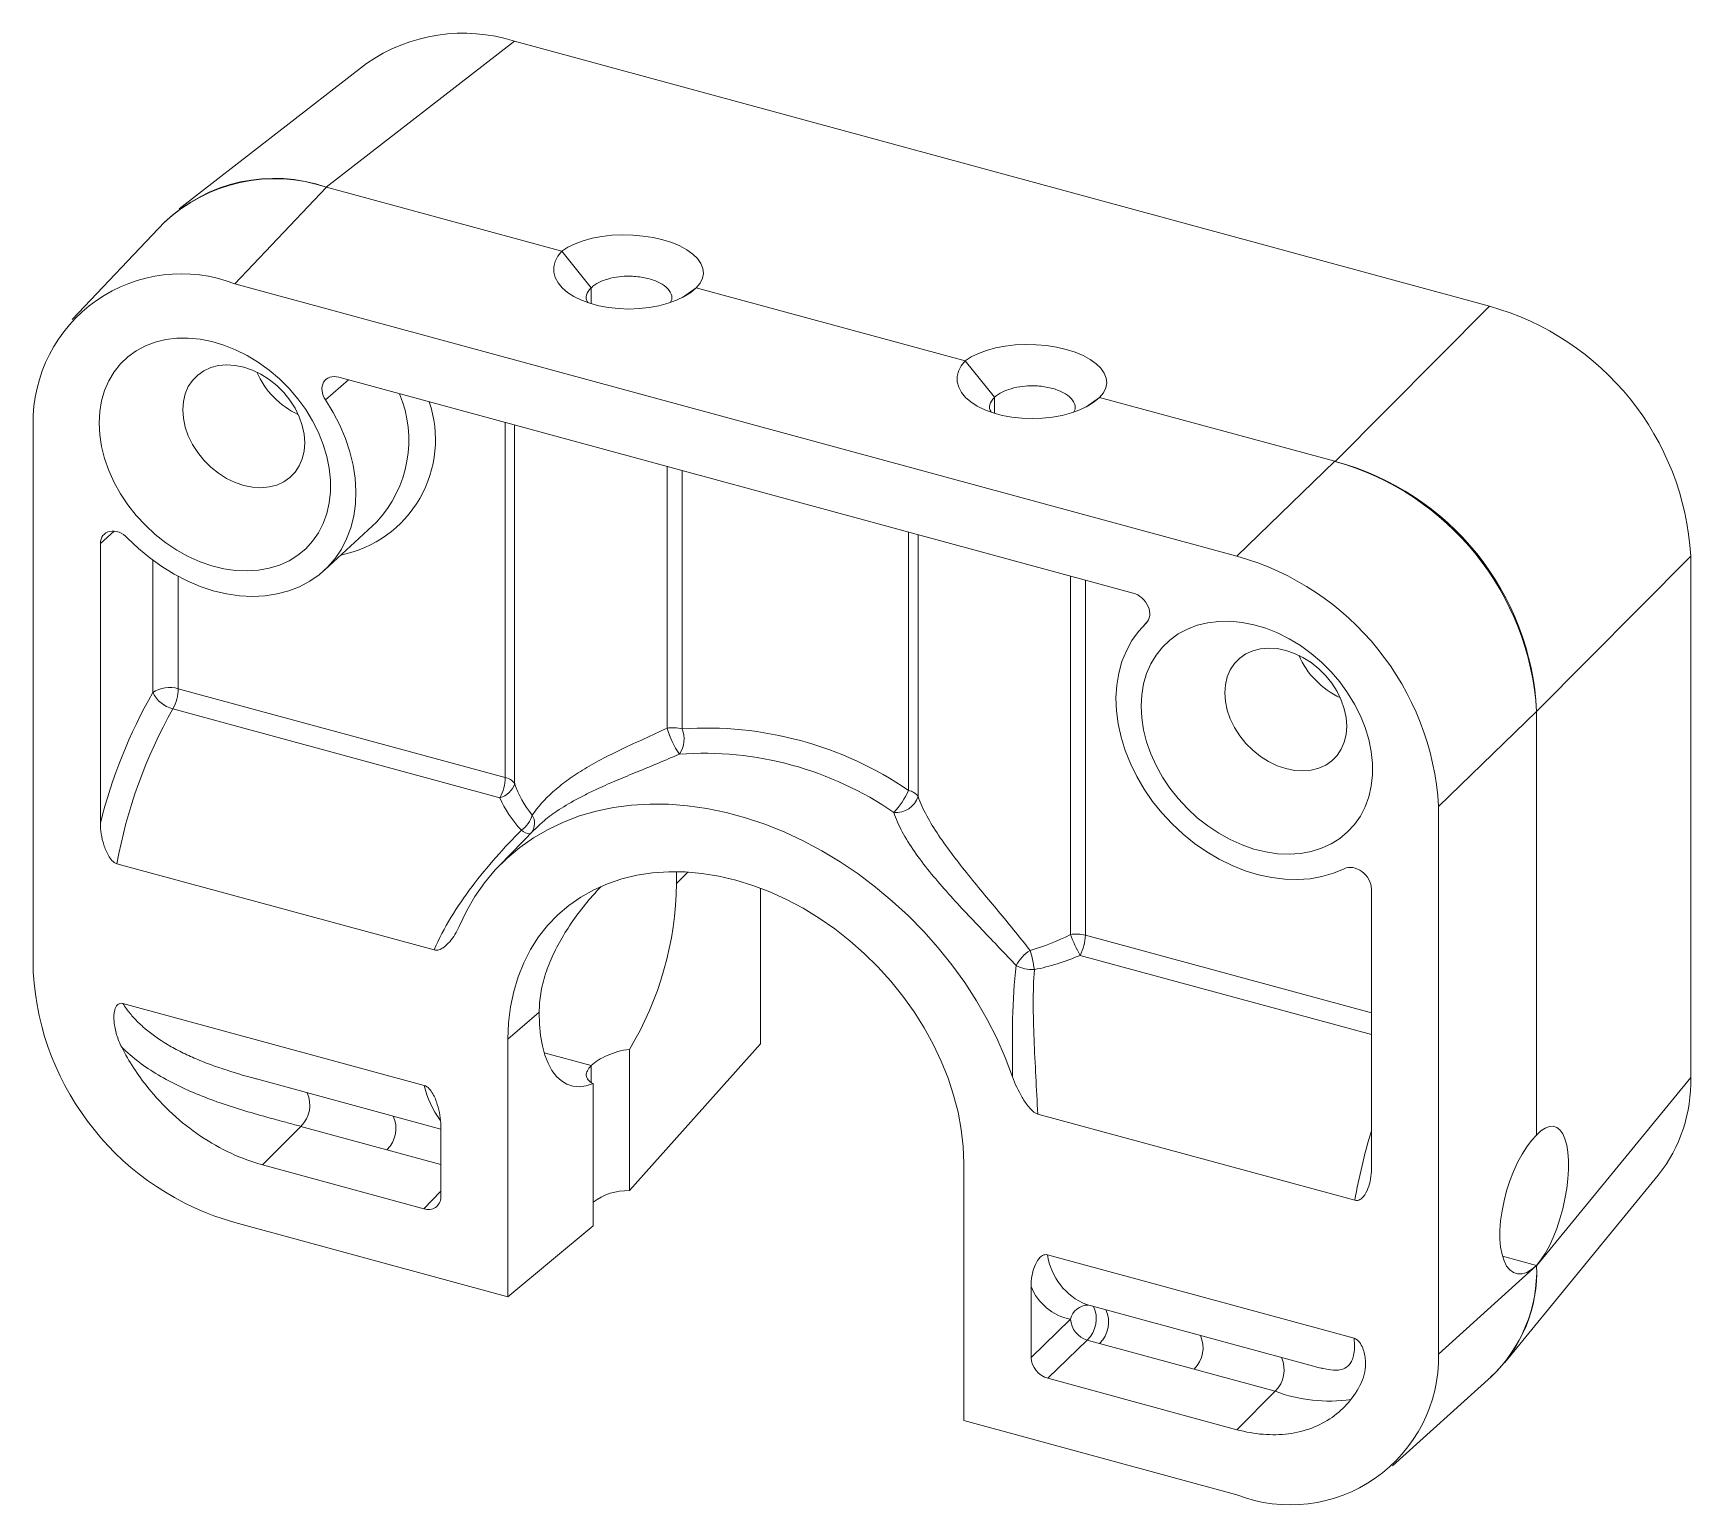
# Paper-space layout '_Trimetric' of a CAD drawing. Header units: millimetres. Extents: x -21 to 22.6, y -13.1 to 25.7.
import ezdxf

# ---------------------------------------------------------------- set-up
doc = ezdxf.new("R2010")
doc.units = ezdxf.units.MM

psp = doc.layouts.new('_Trimetric')

# ---------------------------------------------------------------- linework, layer by layer
at = {"color": 7, "linetype": 'Continuous', "lineweight": 15}
for p, q in [((-8.323, 25.449), (-13.274, 21.608)), ((17.33, 18.477), (-8.323, 25.449)), ((-12.213, 24.859), (-17.142, 21.036)), ((-13.267, 21.606), (-15.681, 19.067)), ((-13.274, 21.608), (-13.267, 21.606)), ((-7.075, 19.923), (-13.267, 21.606)), ((-17.529, 20.685), (-19.962, 18.126)), ((-6.301, 18.963), (-7.075, 19.923)), ((10.688, 11.9), (-15.681, 19.067)), ((-6.301, 18.54), (-6.301, 18.963)), ((-3.538, 18.962), (-3.901, 18.708)), ((3.538, 17.039), (-3.538, 18.962)), ((13.274, 14.393), (17.33, 18.477)), ((4.312, 16.079), (3.538, 17.039)), ((7.953, 10.929), (-12.946, 16.609)), ((4.312, 15.656), (4.312, 16.079)), ((7.075, 16.078), (6.712, 15.824)), ((13.267, 14.395), (7.075, 16.078)), ((-20.987, 15.367), (-20.987, 0.953)), ((10.688, 11.9), (13.267, 14.395)), ((13.267, 14.395), (13.274, 14.393)), ((-13.323, 11.529), (-11.955, 12.795)), ((-19.218, 12.235), (-19.218, 4.872)), ((22.629, 11.901), (18.573, 7.817)), ((22.629, -1.818), (22.629, 11.901)), ((8.309, 10.153), (8.237, 10.079)), ((-17.168, 8.413), (-8.566, 6.075)), ((-8.706, 5.545), (-17.309, 7.883)), ((18.573, 7.811), (15.993, 5.316)), ((18.573, 7.817), (18.573, 7.811)), ((18.573, -3.333), (18.573, 7.811)), ((15.993, -9.097), (15.993, 5.316)), ((-7.795, 4.709), (-8.725, 3.751)), ((-10.44, 1.539), (-18.783, 3.806)), ((-4.059, 3.284), (-4.057, 3.583)), ((-1.845, -0.93), (-1.845, 3.163)), ((14.225, -4.217), (14.225, 3.146)), ((-18.626, 0.13), (-10.697, -2.025)), ((-8.494, -0.807), (-7.675, -0.101)), ((-8.494, -0.807), (-8.494, -7.584)), ((-7.541, -1.165), (-6.301, -1.502)), ((-5.3, -4.793), (-1.845, -0.93)), ((-5.3, -1.079), (-5.3, -4.793)), ((-6.301, -1.935), (-6.301, -1.502)), ((-15.107, -1.856), (-10.262, -3.172)), ((-6.254, -1.977), (-6.254, -5.717)), ((18.573, -6.769), (22.629, -1.818)), ((13.789, -5.046), (5.447, -2.779)), ((-13.943, -3.102), (-14.949, -4.116)), ((-10.262, -4.103), (-13.943, -3.102)), ((-10.262, -4.961), (-10.262, -3.091)), ((-14.949, -4.116), (-10.704, -5.269)), ((3.5, -10.844), (3.5, -4.067)), ((17.735, -9.315), (21.774, -4.385)), ((-15.681, -5.631), (-8.494, -7.584)), ((-8.494, -7.584), (-6.254, -5.717)), ((5.704, -6.483), (13.769, -8.675)), ((18.573, -6.762), (17.673, -6.517)), ((15.993, -9.097), (18.573, -6.763)), ((18.573, -6.763), (18.573, -6.762)), ((18.573, -6.763), (18.573, -6.769)), ((5.269, -7.312), (5.269, -9.182)), ((6.726, -7.789), (12.703, -9.414)), ((5.269, -9.182), (6.307, -8.177)), ((6.75, -8.726), (5.711, -9.731)), ((11.693, -10.07), (6.75, -8.726)), ((5.711, -9.731), (10.688, -11.083)), ((14.783, -12.038), (17.383, -9.685)), ((11.693, -10.07), (10.688, -11.083)), ((3.5, -10.844), (10.688, -12.798))]:
    psp.add_line(p, q, dxfattribs=at)
at = {"color": 8, "linetype": 'Continuous', "lineweight": 15}
for p, q in [((-12.689, 16.539), (-13.293, 16.01)), ((-8.566, 6.075), (-8.566, 15.419)), ((-8.318, 15.351), (-8.318, 5.917)), ((-4.308, 7.373), (-4.308, 14.261)), ((-3.914, 14.154), (-3.914, 7.357)), ((-18.852, 12.555), (-19.218, 12.235)), ((2.047, 5.736), (2.047, 12.534)), ((2.295, 12.467), (2.295, 5.578)), ((-17.84, 8.31), (-17.84, 11.793)), ((-17.168, 11.365), (-17.168, 8.413)), ((6.305, 1.943), (6.305, 11.377)), ((6.699, 11.27), (6.699, 1.927)), ((-3.76, 3.588), (-4.059, 3.284)), ((6.699, 1.927), (14.225, -0.119)), ((14.225, -0.687), (6.559, 1.397)), ((-10.704, -5.269), (-10.262, -4.804))]:
    psp.add_line(p, q, dxfattribs=at)
at = {"color": 7, "linetype": 'Continuous', "lineweight": 15, "flags": 128}
for points in [[(-3.538, 18.962), (-3.439, 19.083), (-3.377, 19.21), (-3.353, 19.34), (-3.366, 19.472), (-3.418, 19.602), (-3.506, 19.728), (-3.63, 19.848), (-3.786, 19.96), (-3.972, 20.061), (-4.185, 20.149), (-4.42, 20.223), (-4.672, 20.281), (-4.938, 20.323), (-5.211, 20.347), (-5.488, 20.353), (-5.762, 20.341), (-6.028, 20.311), (-6.281, 20.264), (-6.517, 20.2), (-6.73, 20.121), (-6.918, 20.028), (-7.075, 19.923)], [(-3.538, 18.962), (-3.684, 18.841), (-3.859, 18.731), (-4.06, 18.635), (-4.283, 18.553), (-4.525, 18.488), (-4.781, 18.441), (-5.046, 18.412), (-5.316, 18.402), (-5.585, 18.412), (-5.849, 18.44), (-6.102, 18.488), (-6.341, 18.553), (-6.561, 18.634), (-6.757, 18.73), (-6.927, 18.84), (-7.067, 18.961), (-7.175, 19.091), (-7.248, 19.228), (-7.285, 19.369), (-7.287, 19.512), (-7.251, 19.653), (-7.181, 19.791), (-7.075, 19.923)], [(-19.251, 15.402), (-19.235, 15.702), (-19.186, 15.989), (-19.106, 16.261), (-18.996, 16.515), (-18.856, 16.749), (-18.687, 16.96), (-18.493, 17.145), (-18.274, 17.303), (-18.033, 17.432), (-17.773, 17.531), (-17.496, 17.599), (-17.206, 17.634), (-16.905, 17.638), (-16.596, 17.608), (-16.284, 17.547), (-15.97, 17.454), (-15.659, 17.33), (-15.354, 17.177), (-15.058, 16.997), (-14.774, 16.791), (-14.505, 16.562), (-14.254, 16.311), (-14.024, 16.042), (-13.817, 15.758), (-13.636, 15.461), (-13.481, 15.154), (-13.356, 14.841), (-13.26, 14.526), (-13.196, 14.211), (-13.164, 13.9), (-13.164, 13.596), (-13.196, 13.303), (-13.26, 13.023), (-13.356, 12.759), (-13.481, 12.515), (-13.636, 12.292), (-13.817, 12.094), (-14.024, 11.922), (-14.254, 11.778), (-14.505, 11.664), (-14.774, 11.581), (-15.058, 11.529), (-15.354, 11.51), (-15.659, 11.523), (-15.97, 11.568), (-16.284, 11.646), (-16.596, 11.754), (-16.905, 11.892), (-17.206, 12.059), (-17.496, 12.252), (-17.773, 12.47), (-18.033, 12.711), (-18.274, 12.971), (-18.493, 13.248), (-18.687, 13.539), (-18.856, 13.841), (-18.996, 14.151), (-19.106, 14.466), (-19.186, 14.781), (-19.235, 15.095), (-19.251, 15.402)], [(7.075, 16.078), (7.174, 16.198), (7.236, 16.325), (7.26, 16.456), (7.247, 16.587), (7.195, 16.717), (7.107, 16.844), (6.983, 16.964), (6.827, 17.075), (6.641, 17.176), (6.428, 17.265), (6.193, 17.339), (5.941, 17.397), (5.675, 17.439), (5.402, 17.463), (5.125, 17.469), (4.852, 17.457), (4.585, 17.427), (4.332, 17.379), (4.096, 17.315), (3.883, 17.236), (3.695, 17.144), (3.538, 17.039)], [(7.075, 16.078), (6.93, 15.957), (6.754, 15.847), (6.553, 15.75), (6.33, 15.669), (6.088, 15.604), (5.832, 15.556), (5.567, 15.528), (5.297, 15.518), (5.028, 15.527), (4.764, 15.556), (4.511, 15.603), (4.272, 15.668), (4.052, 15.75), (3.856, 15.846), (3.686, 15.956), (3.546, 16.077), (3.438, 16.207), (3.365, 16.344), (3.328, 16.485), (3.326, 16.627), (3.362, 16.769), (3.432, 16.907), (3.538, 17.039)], [(-13.84, 14.88), (-13.856, 15.106), (-13.905, 15.336), (-13.985, 15.566), (-14.095, 15.791), (-14.232, 16.006), (-14.394, 16.207), (-14.577, 16.389), (-14.779, 16.55), (-14.993, 16.686), (-15.217, 16.794), (-15.445, 16.872), (-15.674, 16.919), (-15.898, 16.932), (-16.112, 16.913), (-16.313, 16.861), (-16.496, 16.778), (-16.658, 16.665), (-16.796, 16.525), (-16.905, 16.36), (-16.985, 16.173), (-17.034, 15.97), (-17.051, 15.753), (-17.034, 15.527), (-16.985, 15.297), (-16.905, 15.067), (-16.796, 14.842), (-16.658, 14.627), (-16.496, 14.427), (-16.313, 14.244), (-16.112, 14.083), (-15.898, 13.947), (-15.674, 13.839), (-15.445, 13.761), (-15.217, 13.715), (-14.993, 13.701), (-14.779, 13.72), (-14.577, 13.772), (-14.394, 13.855), (-14.232, 13.968), (-14.095, 14.108), (-13.985, 14.273), (-13.905, 14.46), (-13.856, 14.663), (-13.84, 14.88)], [(-13.293, 16.01), (-13.091, 15.681), (-12.916, 15.342), (-12.77, 14.997), (-12.654, 14.647), (-12.57, 14.298), (-12.517, 13.95), (-12.497, 13.608), (-12.509, 13.275), (-12.554, 12.953), (-12.631, 12.646), (-12.739, 12.355), (-12.878, 12.084), (-13.045, 11.834), (-13.241, 11.609), (-13.463, 11.41), (-13.709, 11.238), (-13.976, 11.096), (-14.264, 10.985), (-14.568, 10.905), (-14.887, 10.857), (-15.217, 10.842), (-15.556, 10.859), (-15.901, 10.91), (-16.248, 10.992), (-16.595, 11.106), (-16.939, 11.251), (-17.276, 11.424), (-17.604, 11.626), (-17.919, 11.853), (-18.219, 12.104), (-18.502, 12.377)], [(13.509, 3.677), (13.226, 3.558), (12.925, 3.47), (12.61, 3.414), (12.282, 3.391), (11.945, 3.401), (11.602, 3.443), (11.255, 3.518), (10.907, 3.624), (10.562, 3.761), (10.223, 3.928), (9.893, 4.122), (9.574, 4.343), (9.27, 4.589), (8.983, 4.856), (8.715, 5.144), (8.469, 5.449), (8.247, 5.769), (8.052, 6.1), (7.884, 6.441), (7.745, 6.788), (7.637, 7.137), (7.56, 7.487), (7.515, 7.833), (7.503, 8.173), (7.524, 8.504), (7.576, 8.822), (7.661, 9.126), (7.777, 9.412), (7.923, 9.678), (8.098, 9.922), (8.3, 10.141)], [(8.166, 7.951), (8.182, 8.25), (8.231, 8.537), (8.311, 8.81), (8.421, 9.064), (8.561, 9.298), (8.73, 9.508), (8.924, 9.694), (9.143, 9.852), (9.384, 9.981), (9.644, 10.08), (9.921, 10.148), (10.211, 10.183), (10.512, 10.186), (10.821, 10.157), (11.133, 10.095), (11.447, 10.002), (11.758, 9.879), (12.063, 9.726), (12.359, 9.546), (12.643, 9.34), (12.912, 9.11), (13.163, 8.86), (13.393, 8.591), (13.6, 8.306), (13.781, 8.009), (13.936, 7.703), (14.061, 7.39), (14.157, 7.075), (14.221, 6.76), (14.253, 6.449), (14.253, 6.145), (14.221, 5.851), (14.157, 5.571), (14.061, 5.308), (13.936, 5.063), (13.781, 4.841), (13.6, 4.643), (13.393, 4.471), (13.163, 4.327), (12.912, 4.213), (12.643, 4.129), (12.359, 4.078), (12.063, 4.058), (11.758, 4.071), (11.447, 4.117), (11.133, 4.194), (10.821, 4.303), (10.512, 4.441), (10.211, 4.608), (9.921, 4.801), (9.644, 5.019), (9.384, 5.259), (9.143, 5.52), (8.924, 5.797), (8.73, 6.088), (8.561, 6.39), (8.421, 6.7), (8.311, 7.014), (8.231, 7.33), (8.182, 7.643), (8.166, 7.951)], [(13.577, 7.429), (13.56, 7.655), (13.512, 7.885), (13.432, 8.115), (13.322, 8.339), (13.185, 8.554), (13.023, 8.755), (12.839, 8.938), (12.638, 9.099), (12.424, 9.235), (12.2, 9.343), (11.972, 9.421), (11.743, 9.467), (11.519, 9.481), (11.305, 9.462), (11.104, 9.41), (10.92, 9.327), (10.759, 9.214), (10.621, 9.073), (10.512, 8.908), (10.431, 8.722), (10.383, 8.518), (10.366, 8.301), (10.383, 8.076), (10.431, 7.845), (10.512, 7.616), (10.621, 7.391), (10.759, 7.176), (10.92, 6.975), (11.104, 6.792), (11.305, 6.631), (11.519, 6.495), (11.743, 6.387), (11.972, 6.309), (12.2, 6.263), (12.424, 6.25), (12.638, 6.269), (12.839, 6.321), (13.023, 6.404), (13.185, 6.517), (13.322, 6.657), (13.432, 6.822), (13.512, 7.008), (13.56, 7.212), (13.577, 7.429)], [(-9.778, 2.157), (-9.585, 2.563), (-9.362, 2.947), (-9.109, 3.307), (-8.827, 3.643), (-8.518, 3.952), (-8.183, 4.234), (-7.823, 4.488), (-7.44, 4.711), (-7.036, 4.903), (-6.613, 5.064), (-6.172, 5.192), (-5.714, 5.287), (-5.243, 5.349), (-4.76, 5.378), (-4.267, 5.372), (-3.767, 5.333), (-3.261, 5.26), (-2.752, 5.155), (-2.242, 5.016), (-1.732, 4.845), (-1.227, 4.643), (-0.726, 4.41), (-0.233, 4.147), (0.25, 3.856), (0.721, 3.538), (1.178, 3.195), (1.619, 2.826), (2.043, 2.436), (2.447, 2.024), (2.829, 1.592), (3.189, 1.144), (3.524, 0.68), (3.833, 0.202), (4.115, -0.287), (4.368, -0.785), (4.592, -1.29), (4.785, -1.801)], [(3.5, -4.067), (3.483, -3.628), (3.433, -3.182), (3.35, -2.733), (3.233, -2.281), (3.085, -1.831), (2.906, -1.384), (2.696, -0.942), (2.458, -0.51), (2.192, -0.088), (1.899, 0.321), (1.582, 0.715), (1.242, 1.091), (0.881, 1.447), (0.502, 1.781), (0.105, 2.092), (-0.306, 2.378), (-0.729, 2.636), (-1.162, 2.867), (-1.603, 3.067), (-2.049, 3.237), (-2.497, 3.375), (-2.945, 3.48), (-3.391, 3.553), (-3.831, 3.592), (-4.264, 3.597), (-4.688, 3.569), (-5.099, 3.507), (-5.495, 3.411), (-5.875, 3.283), (-6.236, 3.123), (-6.576, 2.932), (-6.893, 2.711), (-7.185, 2.461), (-7.452, 2.184), (-7.69, 1.88), (-7.9, 1.553), (-8.079, 1.203), (-8.227, 0.833), (-8.343, 0.445), (-8.427, 0.041), (-8.477, -0.377), (-8.494, -0.807)], [(-6.254, -1.977), (-6.438, -2.035), (-6.615, -2.058), (-6.783, -2.044), (-6.941, -1.993), (-7.086, -1.907), (-7.219, -1.786), (-7.336, -1.631), (-7.437, -1.443), (-7.522, -1.226), (-7.588, -0.98), (-7.636, -0.709), (-7.666, -0.415), (-7.675, -0.101)], [(18.573, -6.762), (18.441, -6.87), (18.312, -6.943), (18.188, -6.982), (18.071, -6.984), (17.963, -6.95), (17.866, -6.88), (17.783, -6.777), (17.715, -6.641), (17.662, -6.475), (17.626, -6.283), (17.608, -6.068), (17.608, -5.833), (17.626, -5.584), (17.662, -5.325), (17.715, -5.061), (17.783, -4.797), (17.866, -4.537), (17.963, -4.287), (18.071, -4.051), (18.188, -3.834), (18.312, -3.64), (18.441, -3.472), (18.573, -3.333)], [(18.573, -6.762), (18.687, -6.618), (18.799, -6.445), (18.907, -6.247), (19.009, -6.026), (19.102, -5.786), (19.186, -5.534), (19.258, -5.272), (19.317, -5.006), (19.363, -4.741), (19.394, -4.482), (19.409, -4.233), (19.409, -3.999), (19.394, -3.785), (19.363, -3.594), (19.317, -3.431), (19.258, -3.297), (19.186, -3.196), (19.102, -3.13), (19.009, -3.099), (18.907, -3.104), (18.799, -3.146), (18.687, -3.223), (18.573, -3.333)]]:
    psp.add_lwpolyline(points, dxfattribs=at)
at = {"color": 7, "linetype": 'Continuous', "lineweight": 15}
for centre, radius, start, end in [((-9.674, 21.236), 4.424, 72.2103, 125.0249), ((-14.627, 17.583), 4.247, 71.3279, 133.4594), ((-14.646, 17.663), 4.177, 70.8148, 133.6536), ((-17.088, 15.43), 3.9, 68.8588, 180.9257), ((15.369, 11.473), 7.273, 3.3694, 74.356), ((-13.053, 17.651), 2.243, 203.847, 244.7631), ((11.3, 7.38), 7.285, 3.3891, 74.3363), ((11.415, 7.472), 7.166, 2.7553, 74.9701), ((8.721, 4.885), 7.285, 3.3891, 74.3363), ((14.364, 10.2), 2.243, 203.847, 244.7631), ((-5.963, 1.553), 13.664, 150.3639, 165.9422), ((-17.398, 7.671), 0.777, 72.8544, 124.6913), ((-17.112, 8.673), 0.814, 206.5359, 255.9874), ((-18.318, 8.434), 1.149, 331.3861, 358.9696), ((-6.069, 1.514), 12.919, 150.4591, 169.7783), ((-4.148, 6.456), 0.931, 75.4258, 99.8627), ((-1.771, 8.158), 2.655, 197.1937, 213.5627), ((-4.556, 7.087), 0.697, 325.2779, 22.8097), ((-3.279, -2.084), 9.462, 55.7424, 93.8485), ((-3.344, -2.104), 8.817, 55.4332, 94.1578), ((-9.715, 6.096), 1.149, 331.3861, 358.9696), ((-8.83, 6.064), 0.533, 283.4822, 344.0071), ((-8.638, 5.688), 0.394, 35.5435, 79.4067), ((0.037, 6.664), 2.214, 317.0764, 335.2231), ((1.975, 5.349), 0.394, 35.5435, 79.4067), ((1.716, 5.762), 0.608, 264.5838, 342.4318), ((-8.565, 5.298), 0.74, 304.9159, 343.5886), ((-12.719, 3.39), 8.661, 328.9358, 359.2978), ((6.465, 1.026), 0.931, 75.4258, 99.8627), ((10.17, 3.404), 4.131, 200.7148, 209.0698), ((5.55, 1.947), 1.149, 331.3861, 358.9696), ((5.844, 0.611), 1.096, 123.124, 151.863), ((2.348, 0.626), 3.034, 7.5167, 17.3138), ((-13.714, 1.384), 7.285, 183.3891, 254.3363), ((5.303, 1.924), 0.902, 241.8553, 273.3805), ((18.648, -1.918), 3.982, 321.7179, 1.4363), ((-5.347, -6.289), 1.497, 88.2195, 127.3286), ((-10.587, -4.966), 0.325, 248.8588, 0.9257), ((14.7, -6.888), 3.875, 313.4065, 1.8539), ((14.779, -6.921), 3.797, 313.3057, 2.3012), ((6.579, -6.795), 1.409, 201.5223, 258.8684), ((6.924, -8.133), 0.618, 184.0864, 253.639), ((12.094, -9.16), 3.9, 248.8588, 0.9257), ((5.875, -9.146), 0.607, 183.3891, 254.3363)]:
    psp.add_arc(centre, radius, start, end, dxfattribs=at)
at = {"color": 8, "linetype": 'Continuous', "lineweight": 15}
for centre, radius, start, end in [((-14.269, 14.954), 3.165, 316.9874, 22.6897), ((-13.496, 14.964), 3.094, 281.3054, 18.8281), ((-8.221, 4.871), 0.426, 326.5276, 30.765), ((-7.868, 5), 0.412, 228.4964, 264.1056), ((-8.275, -1.467), 2.486, 192.981, 216.3358), ((-14.491, -2.542), 0.784, 314.4006, 24.5554), ((-12.227, -3.158), 0.784, 314.4006, 24.5554), ((28.343, -7.556), 14.768, 162.9394, 170.2163), ((7.35, -6.248), 1.663, 188.1106, 247.9468), ((6.774, -8.281), 0.478, 90.0495, 167.4949), ((6.201, -8.166), 0.784, 314.4006, 24.5554), ((6.525, -8.254), 0.784, 314.4006, 24.5554), ((9.012, -8.93), 0.784, 314.4006, 24.5554), ((11.145, -9.51), 0.784, 314.4006, 24.5554), ((13.094, -6.433), 3.897, 248.9344, 278.7704)]:
    psp.add_arc(centre, radius, start, end, dxfattribs=at)
at = {"color": 7, "linetype": 'Continuous', "lineweight": 15}
for points, knots in [([(-4.219, 18.58), (-4.206, 18.603), (-4.159, 18.688), (-4.209, 18.845), (-4.365, 19.023), (-4.636, 19.164), (-4.981, 19.252), (-5.331, 19.274), (-5.66, 19.246), (-5.962, 19.172), (-6.181, 19.067), (-6.273, 18.987), (-6.301, 18.963)], [0, 0, 0, 0, 0.043638, 0.162189, 0.280739, 0.399289, 0.517837, 0.636385, 0.724989, 0.829216, 0.947766, 1, 1, 1, 1]), ([(-6.301, 18.963), (-6.331, 18.93), (-6.412, 18.839), (-6.458, 18.702), (-6.41, 18.607), (-6.394, 18.575)], [0, 0, 0, 0, 0.271963, 0.7551, 1, 1, 1, 1]), ([(-13.293, 16.01), (-13.345, 16.087), (-13.377, 16.172), (-13.395, 16.335), (-13.38, 16.414), (-13.309, 16.538), (-13.252, 16.584), (-13.111, 16.631), (-13.03, 16.632), (-12.946, 16.609)], [0, 0, 0, 0, 0.25, 0.25, 0.5, 0.5, 0.75, 0.75, 1, 1, 1, 1]), ([(6.394, 15.695), (6.407, 15.718), (6.454, 15.803), (6.404, 15.96), (6.248, 16.138), (5.977, 16.28), (5.632, 16.368), (5.282, 16.39), (4.953, 16.361), (4.651, 16.287), (4.432, 16.183), (4.34, 16.103), (4.312, 16.079)], [0, 0, 0, 0, 0.043638, 0.162189, 0.280739, 0.399289, 0.517837, 0.636385, 0.724989, 0.829216, 0.947766, 1, 1, 1, 1]), ([(4.312, 16.079), (4.282, 16.046), (4.201, 15.954), (4.155, 15.817), (4.203, 15.723), (4.219, 15.691)], [0, 0, 0, 0, 0.271963, 0.7551, 1, 1, 1, 1]), ([(-19.218, 12.235), (-19.218, 12.316), (-19.194, 12.388), (-19.107, 12.5), (-19.043, 12.538), (-18.895, 12.568), (-18.811, 12.559), (-18.646, 12.497), (-18.568, 12.445), (-18.502, 12.377)], [0, 0, 0, 0, 0.25, 0.25, 0.5, 0.5, 0.75, 0.75, 1, 1, 1, 1]), ([(7.953, 10.929), (8.036, 10.907), (8.118, 10.861), (8.257, 10.739), (8.315, 10.661), (8.386, 10.498), (8.401, 10.413), (8.383, 10.258), (8.351, 10.19), (8.3, 10.141)], [0, 0, 0, 0, 0.25, 0.25, 0.5, 0.5, 0.75, 0.75, 1, 1, 1, 1]), ([(-7.855, 5.089), (-7.709, 5.299), (-7.532, 5.5), (-7.203, 5.795), (-7.083, 5.893), (-6.824, 6.083), (-6.684, 6.177), (-6.381, 6.363), (-6.217, 6.457), (-5.871, 6.641), (-5.69, 6.731), (-5.309, 6.913), (-5.109, 7.005), (-4.711, 7.187), (-4.509, 7.278), (-4.308, 7.373)], [0, 0, 0, 0, 0.25, 0.25, 0.375, 0.375, 0.5, 0.5, 0.625, 0.625, 0.75, 0.75, 0.875, 0.875, 1, 1, 1, 1]), ([(2.295, 5.578), (2.353, 5.413), (2.431, 5.242), (2.616, 4.9), (2.722, 4.729), (2.954, 4.381), (3.083, 4.204), (3.348, 3.854), (3.484, 3.681), (3.762, 3.336), (3.904, 3.163), (4.184, 2.824), (4.323, 2.658), (4.731, 2.166), (4.994, 1.846), (5.245, 1.529)], [0, 0, 0, 0, 0.125, 0.125, 0.25, 0.25, 0.375, 0.375, 0.5, 0.5, 0.625, 0.625, 0.75, 0.75, 1, 1, 1, 1]), ([(-18.783, 3.806), (-18.832, 3.819), (-18.877, 3.854), (-18.951, 3.933), (-18.981, 3.978), (-19.06, 4.115), (-19.097, 4.21), (-19.189, 4.498), (-19.218, 4.687), (-19.218, 4.872)], [0, 0, 0, 0, 0.125, 0.125, 0.25, 0.25, 0.5, 0.5, 1, 1, 1, 1]), ([(4.878, 1.128), (4.587, 1.437), (4.286, 1.75), (3.823, 2.236), (3.666, 2.4), (3.351, 2.738), (3.193, 2.91), (2.889, 3.254), (2.741, 3.427), (2.457, 3.778), (2.322, 3.955), (2.081, 4.303), (1.973, 4.477), (1.788, 4.822), (1.713, 4.991), (1.658, 5.156)], [0, 0, 0, 0, 0.25, 0.25, 0.375, 0.375, 0.5, 0.5, 0.625, 0.625, 0.75, 0.75, 0.875, 0.875, 1, 1, 1, 1]), ([(-10.44, 1.539), (-10.312, 1.832), (-10.162, 2.116), (-9.826, 2.672), (-9.638, 2.946), (-9.039, 3.74), (-8.598, 4.227), (-8.141, 4.691)], [0, 0, 0, 0, 0.25, 0.25, 0.5, 0.5, 1, 1, 1, 1]), ([(13.509, 3.677), (13.574, 3.709), (13.653, 3.719), (13.816, 3.692), (13.901, 3.654), (14.049, 3.545), (14.113, 3.473), (14.201, 3.312), (14.225, 3.227), (14.225, 3.146)], [0, 0, 0, 0, 0.25, 0.25, 0.5, 0.5, 0.75, 0.75, 1, 1, 1, 1]), ([(-7.675, -0.101), (-7.667, 0.063), (-7.65, 0.396), (-7.516, 0.911), (-7.311, 1.425), (-7.038, 1.934), (-6.701, 2.434), (-6.361, 2.867), (-6.132, 3.114), (-6.04, 3.212)], [0, 0, 0, 0, 0.143459, 0.291481, 0.434874, 0.581898, 0.736507, 0.894628, 1, 1, 1, 1]), ([(-9.778, 2.157), (-9.842, 2.008), (-9.925, 1.874), (-10.079, 1.698), (-10.135, 1.643), (-10.235, 1.576), (-10.27, 1.557), (-10.349, 1.532), (-10.393, 1.526), (-10.44, 1.539)], [0, 0, 0, 0, 0.5, 0.5, 0.75, 0.75, 0.875, 0.875, 1, 1, 1, 1]), ([(4.785, -1.801), (4.776, -1.28), (4.773, -0.766), (4.796, 0.213), (4.822, 0.681), (4.878, 1.128)], [0, 0, 0, 0, 0.5, 0.5, 1, 1, 1, 1]), ([(5.356, 1.023), (5.314, 0.446), (5.324, -0.164), (5.361, -1.131), (5.378, -1.46), (5.412, -2.117), (5.43, -2.447), (5.447, -2.779)], [0, 0, 0, 0, 0.5, 0.5, 0.75, 0.75, 1, 1, 1, 1]), ([(-18.656, -1.022), (-18.712, -0.913), (-18.757, -0.802), (-18.825, -0.578), (-18.849, -0.464), (-18.868, -0.244), (-18.865, -0.134), (-18.823, 0.012), (-18.804, 0.058), (-18.753, 0.11), (-18.732, 0.124), (-18.683, 0.138), (-18.655, 0.137), (-18.626, 0.13)], [0, 0, 0, 0, 0.25, 0.25, 0.5, 0.5, 0.75, 0.75, 0.875, 0.875, 0.9375, 0.9375, 1, 1, 1, 1]), ([(-18.656, -1.022), (-18.468, -1.393), (-18.236, -1.751), (-17.573, -2.573), (-17.1, -3.009), (-16.065, -3.705), (-15.504, -3.965), (-14.949, -4.116)], [-0.266656, -0.266656, -0.266656, -0.266656, 0, 0, 0.392623, 0.392623, 0.785246, 0.785246, 0.785246, 0.785246]), ([(-13.943, -3.102), (-14.045, -3.074), (-14.152, -3.046), (-14.366, -2.987), (-14.475, -2.958), (-14.805, -2.868), (-15.031, -2.805), (-15.474, -2.676), (-15.692, -2.609), (-16.125, -2.465), (-16.338, -2.388), (-16.953, -2.145), (-17.337, -1.963), (-18.052, -1.537), (-18.379, -1.293), (-18.656, -1.022)], [0, 0, 0, 0, 0.0625, 0.0625, 0.125, 0.125, 0.25, 0.25, 0.375, 0.375, 0.5, 0.5, 0.75, 0.75, 1, 1, 1, 1]), ([(-6.301, -1.502), (-6.205, -1.408), (-6.058, -1.314), (-5.708, -1.159), (-5.506, -1.1), (-5.3, -1.079)], [0, 0, 0, 0, 0.5, 0.5, 1, 1, 1, 1]), ([(-15.957, -1.602), (-15.891, -1.624), (-15.647, -1.706), (-15.36, -1.788), (-15.139, -1.846), (-15.107, -1.855)], [0, 0, 0, 0, 0.239444, 0.887172, 1, 1, 1, 1]), ([(-6.254, -1.977), (-6.309, -1.945), (-6.351, -1.911), (-6.411, -1.84), (-6.428, -1.802), (-6.441, -1.683), (-6.396, -1.594), (-6.301, -1.502)], [0, 0, 0, 0, 0.25, 0.25, 0.5, 0.5, 1, 1, 1, 1]), ([(-10.697, -2.025), (-10.649, -2.038), (-10.604, -2.072), (-10.53, -2.152), (-10.5, -2.197), (-10.42, -2.334), (-10.383, -2.429), (-10.292, -2.717), (-10.262, -2.906), (-10.262, -3.091)], [0, 0, 0, 0, 0.125, 0.125, 0.25, 0.25, 0.5, 0.5, 1, 1, 1, 1]), ([(5.447, -2.779), (5.4, -2.766), (5.356, -2.736), (5.277, -2.669), (5.242, -2.63), (5.143, -2.511), (5.087, -2.426), (4.932, -2.164), (4.848, -1.985), (4.785, -1.801)], [0, 0, 0, 0, 0.125, 0.125, 0.25, 0.25, 0.5, 0.5, 1, 1, 1, 1]), ([(14.225, -4.217), (14.225, -4.402), (14.195, -4.575), (14.104, -4.812), (14.066, -4.888), (13.987, -4.982), (13.957, -5.011), (13.883, -5.05), (13.838, -5.059), (13.789, -5.046)], [0, 0, 0, 0, 0.5, 0.5, 0.75, 0.75, 0.875, 0.875, 1, 1, 1, 1]), ([(5.269, -7.312), (5.269, -7.127), (5.298, -6.954), (5.389, -6.716), (5.427, -6.641), (5.506, -6.547), (5.536, -6.518), (5.61, -6.479), (5.655, -6.47), (5.704, -6.483)], [0, 0, 0, 0, 0.5, 0.5, 0.75, 0.75, 0.875, 0.875, 1, 1, 1, 1]), ([(13.769, -8.675), (13.824, -8.69), (13.874, -8.732), (13.948, -8.828), (13.975, -8.882), (14.039, -9.042), (14.059, -9.151), (14.082, -9.467), (14.045, -9.665), (13.965, -9.836)], [0, 0, 0, 0, 0.125, 0.125, 0.25, 0.25, 0.5, 0.5, 1, 1, 1, 1]), ([(12.703, -9.413), (12.778, -9.435), (12.862, -9.459), (12.922, -9.468), (12.928, -9.469)], [0, 0, 0, 0, 0.893212, 1, 1, 1, 1]), ([(10.688, -11.083), (11.148, -11.208), (11.613, -11.245), (12.47, -11.135), (12.862, -10.987), (13.516, -10.531), (13.778, -10.222), (13.958, -9.849), (13.961, -9.843), (13.965, -9.836)], [-0.785246, -0.785246, -0.785246, -0.785246, -0.392623, -0.392623, 0, 0, 0.392623, 0.392623, 0.399465, 0.399465, 0.399465, 0.399465])]:
    psp.add_open_spline(points, degree=3, knots=knots, dxfattribs=at)
at = {"color": 8, "linetype": 'Continuous', "lineweight": 15}
for points, knots in [([(-3.984, 6.69), (-4.166, 6.612), (-4.536, 6.453), (-5.092, 6.227), (-5.628, 6.005), (-6.067, 5.812), (-6.423, 5.642), (-6.803, 5.446), (-7.207, 5.201), (-7.564, 4.938), (-7.725, 4.771), (-7.79, 4.704)], [0, 0, 0, 0, 0.113091, 0.22978, 0.341218, 0.4556, 0.530392, 0.605817, 0.760553, 0.904292, 1, 1, 1, 1]), ([(-18.626, 0.13), (-18.596, 0.084), (-18.509, -0.049), (-18.338, -0.255), (-18.023, -0.564), (-17.686, -0.811), (-17.303, -1.039), (-16.993, -1.2), (-16.603, -1.371), (-16.257, -1.505), (-16.035, -1.577), (-15.957, -1.602)], [0, 0, 0, 0, 0.056385, 0.162453, 0.269508, 0.489636, 0.556439, 0.679906, 0.804189, 0.930953, 1, 1, 1, 1]), ([(12.928, -9.469), (13.033, -9.49), (13.252, -9.532), (13.483, -9.502), (13.632, -9.402), (13.716, -9.267), (13.762, -9.124), (13.787, -8.935), (13.775, -8.762), (13.769, -8.675)], [0, 0, 0, 0, 0.1775594, 0.3717859, 0.5640421, 0.6627725, 0.7624101, 0.8801001, 1, 1, 1, 1])]:
    psp.add_open_spline(points, degree=3, knots=knots, dxfattribs=at)
at = {"color": 7, "linetype": 'Continuous', "lineweight": 15}
for points in [[(-8.318, 5.917), (-8.22, 5.626), (-8.065, 5.339), (-7.855, 5.089)], [(-8.141, 4.691), (-8.388, 4.947), (-8.58, 5.242), (-8.706, 5.545)], [(5.245, 1.529), (5.607, 1.623), (5.965, 1.771), (6.305, 1.943)], [(6.559, 1.397), (6.17, 1.233), (5.764, 1.101), (5.356, 1.023)]]:
    psp.add_open_spline(points, degree=3, dxfattribs=at)

doc.saveas('drawing.dxf')
